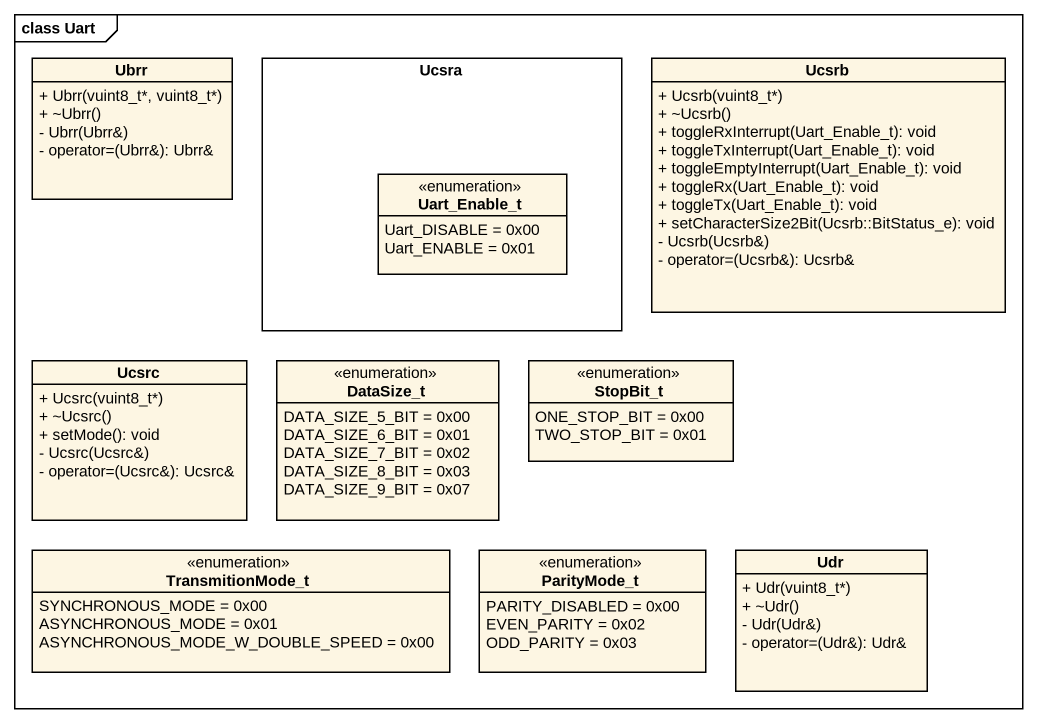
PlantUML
@startuml
mainframe class Uart
hide circle
hide empty members
skinparam classAttributeIconSize 0
class Ubrr {
  + Ubrr(vuint8_t*, vuint8_t*)
  + ~Ubrr()
  - Ubrr(Ubrr&)
  - operator=(Ubrr&): Ubrr&
}
rectangle Ucsra {
  enum Uart_Enable_t {
    Uart_DISABLE = 0x00
    Uart_ENABLE = 0x01
  }
}
class Ucsrb {
  + Ucsrb(vuint8_t*)
  + ~Ucsrb()
  + toggleRxInterrupt(Uart_Enable_t): void
  + toggleTxInterrupt(Uart_Enable_t): void
  + toggleEmptyInterrupt(Uart_Enable_t): void
  + toggleRx(Uart_Enable_t): void
  + toggleTx(Uart_Enable_t): void
  + setCharacterSize2Bit(Ucsrb::BitStatus_e): void
  - Ucsrb(Ucsrb&)
  - operator=(Ucsrb&): Ucsrb&
}
class Ucsrc {
  + Ucsrc(vuint8_t*)
  + ~Ucsrc()
  + setMode(): void
  - Ucsrc(Ucsrc&)
  - operator=(Ucsrc&): Ucsrc&
}
enum DataSize_t {
  DATA_SIZE_5_BIT = 0x00
  DATA_SIZE_6_BIT = 0x01
  DATA_SIZE_7_BIT = 0x02
  DATA_SIZE_8_BIT = 0x03
  DATA_SIZE_9_BIT = 0x07
}
enum StopBit_t {
  ONE_STOP_BIT = 0x00
  TWO_STOP_BIT = 0x01
}
enum TransmitionMode_t {
  SYNCHRONOUS_MODE = 0x00
  ASYNCHRONOUS_MODE = 0x01
  ASYNCHRONOUS_MODE_W_DOUBLE_SPEED = 0x00
}
enum ParityMode_t {
  PARITY_DISABLED = 0x00
  EVEN_PARITY = 0x02
  ODD_PARITY = 0x03
}
class Udr {
  + Udr(vuint8_t*)
  + ~Udr()
  - Udr(Udr&)
  - operator=(Udr&): Udr&
}
@enduml
